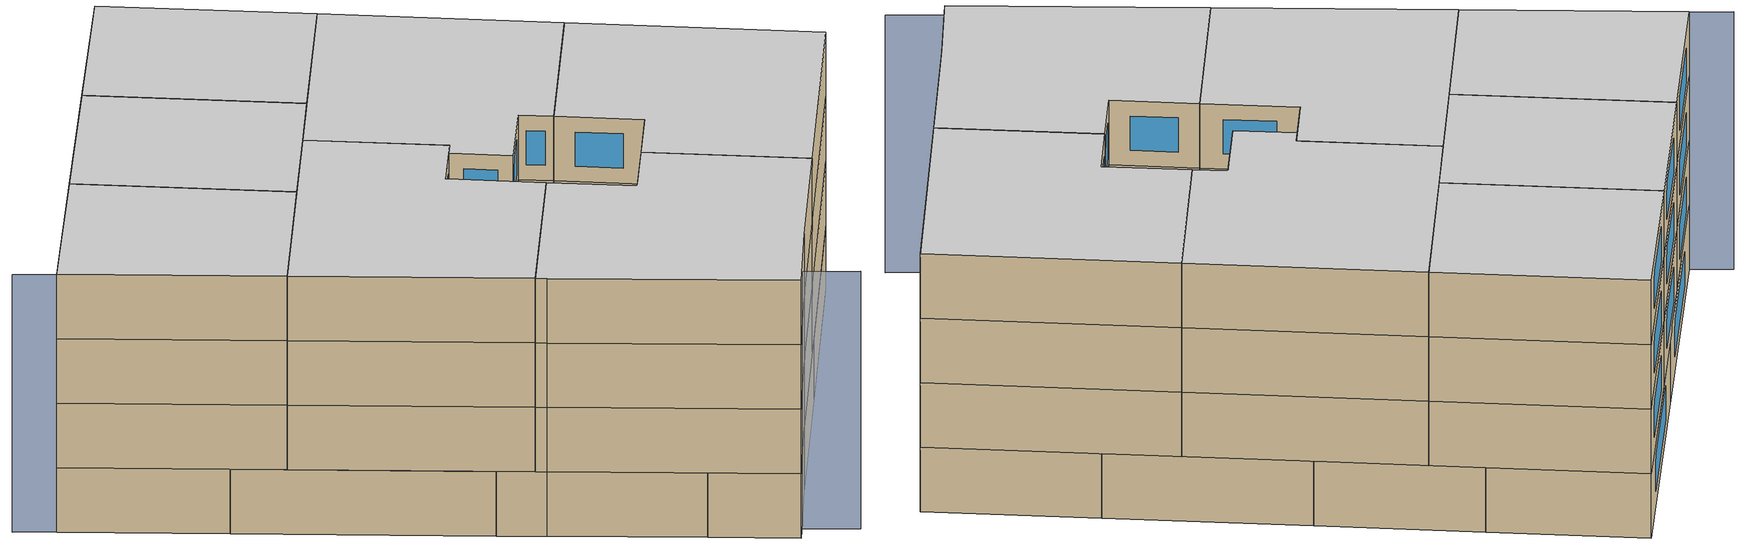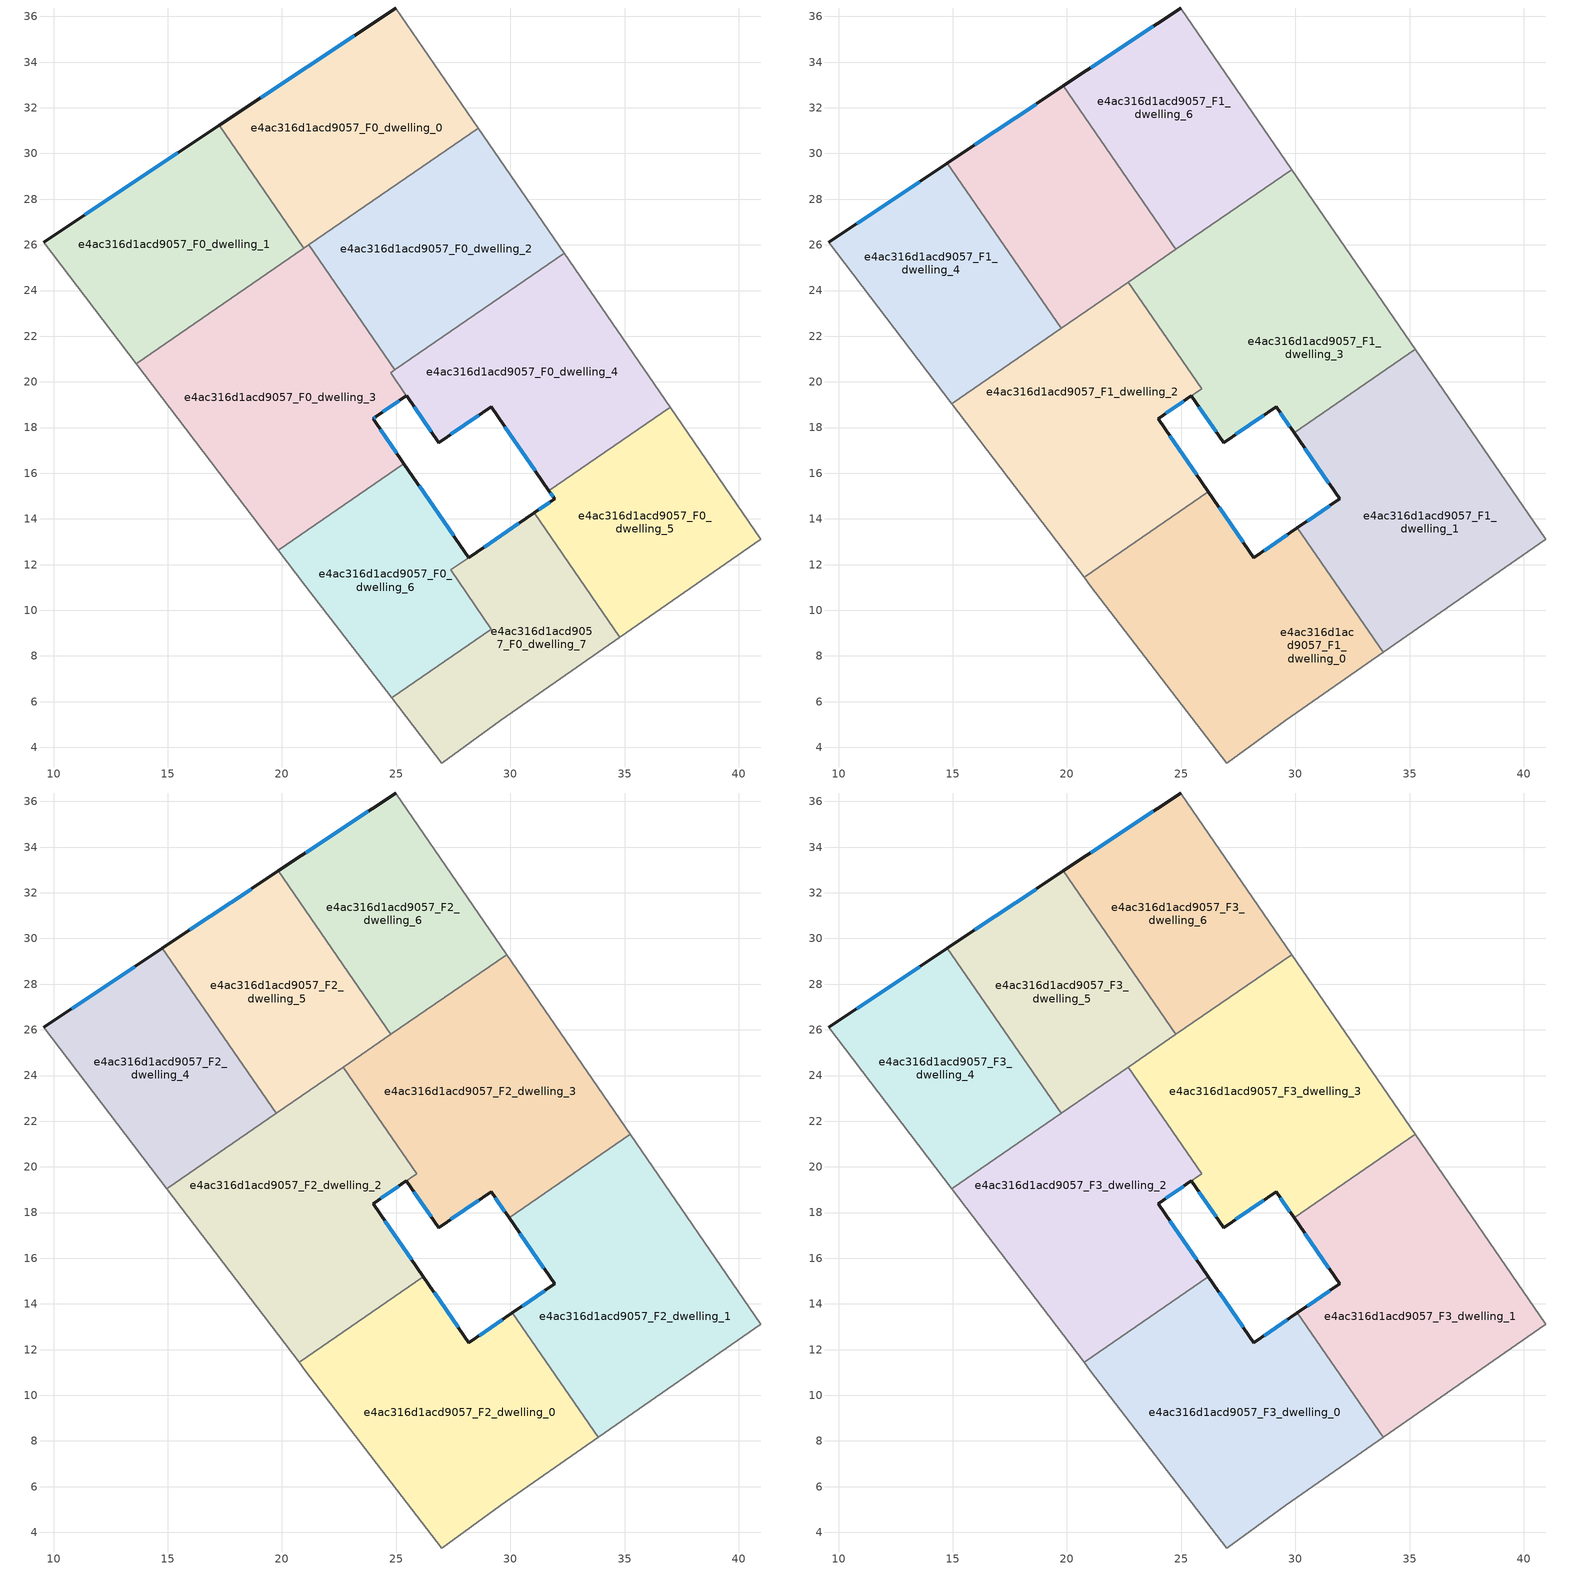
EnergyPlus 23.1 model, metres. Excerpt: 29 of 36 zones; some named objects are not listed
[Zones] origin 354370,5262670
e4ac316d1acd9057_F0_dwelling_0
 floor ground (EU_floor_Construction): 24.98,36.37 28.59,31.11 20.96,25.85 17.26,31.23 z0
 wall outside (EU_wall_Construction): 24.98,36.37 17.26,31.23 z0:3
 wall to e4ac316d1acd9057_F0_dwelling_1 (EU_wall_Construction): 17.26,31.23 20.96,25.85 z0:3
 wall adiabatic (EU_wall_Construction): 28.59,31.11 24.98,36.37 z0:3
 wall to e4ac316d1acd9057_F0_dwelling_2 (EU_wall_Construction): 21.17,26 28.59,31.11 z0:3
 wall to e4ac316d1acd9057_F0_dwelling_3 (EU_wall_Construction): 20.96,25.85 21.17,26 z0:3
 window (EU_Window_Construction): 23.16,35.16 19.07,32.44 z0.7:2.3
 ceiling adiabatic (EU_roof_Construction): 23.52,27.62 19.84,32.96 17.26,31.23 20.96,25.85 z3
e4ac316d1acd9057_F0_dwelling_1
 floor ground (EU_floor_Construction): 17.26,31.23 20.96,25.85 13.62,20.8 9.57,26.12 z0
 wall outside (EU_wall_Construction): 17.26,31.23 9.57,26.12 z0:3
 wall adiabatic (EU_wall_Construction): 9.57,26.12 13.62,20.8 z0:3
 wall to e4ac316d1acd9057_F0_dwelling_3 (EU_wall_Construction): 13.62,20.8 20.96,25.85 z0:3
 window (EU_Window_Construction): 15.45,30.03 11.37,27.32 z0.7:2.3
e4ac316d1acd9057_F0_dwelling_2
 floor ground (EU_floor_Construction): 28.59,31.11 32.36,25.63 24.94,20.53 21.17,26 z0
 wall to e4ac316d1acd9057_F0_dwelling_4 (EU_wall_Construction): 24.94,20.53 32.36,25.63 z0:3
 wall to e4ac316d1acd9057_F0_dwelling_3 (EU_wall_Construction): 21.17,26 24.94,20.53 z0:3
 wall adiabatic (EU_wall_Construction): 32.36,25.63 28.59,31.11 z0:3
e4ac316d1acd9057_F0_dwelling_3
 floor ground (EU_floor_Construction): 21.17,26 24.94,20.53 24.76,20.4 25.45,19.38 24.11,18.48 23.99,18.39 25.34,16.42 19.84,12.64 13.62,20.8 z0
 wall outside (EU_wall_Construction): 25.34,16.42 23.99,18.39 24.11,18.48 25.45,19.39 z0:3
 wall to e4ac316d1acd9057_F0_dwelling_6 (EU_wall_Construction): 19.84,12.64 25.34,16.42 z0:3
 wall adiabatic (EU_wall_Construction): 13.62,20.8 19.84,12.64 z0:3
 wall to e4ac316d1acd9057_F0_dwelling_4 (EU_wall_Construction): 25.45,19.39 24.76,20.4 24.94,20.53 z0:3
 window (EU_Window_Construction): 24.42,18.69 25.14,19.17 / 24.02,18.41 24.08,18.46 / 25.02,16.89 24.31,17.93 z0.7:2.3
 ceiling adiabatic (EU_roof_Construction): 22.42,24.19 21.17,26 18.5,24.16 19.74,22.35 z3
e4ac316d1acd9057_F0_dwelling_4
 floor ground (EU_floor_Construction): 32.36,25.63 37,18.89 31.69,15.24 29.16,18.91 26.86,17.34 25.45,19.39 24.76,20.4 24.94,20.53 z0
 wall outside (EU_wall_Construction): 26.86,17.34 29.16,18.91 31.69,15.24 z0:3; 25.45,19.39,3 25.46,19.39,0 26.86,17.34,0 26.86,17.34,3
 wall to e4ac316d1acd9057_F0_dwelling_5 (EU_wall_Construction): 31.69,15.24 37,18.89 z0:3
 wall adiabatic (EU_wall_Construction): 37,18.89 32.36,25.63 z0:3
 window (EU_Window_Construction): 29.76,18.05 31.1,16.1 / 27.4,17.71 28.62,18.54 z0.7:2.3; 25.78,18.91,2.3 25.79,18.91,0.7 26.53,17.82,0.7 26.53,17.82,2.3
e4ac316d1acd9057_F0_dwelling_5
 floor ground (EU_floor_Construction): 37,18.89 40.97,13.12 34.78,8.82 31.04,14.26 31.94,14.88 31.69,15.24 z0
 wall outside (EU_wall_Construction): 31.69,15.24 31.94,14.88 31.04,14.26 z0:3
 wall adiabatic (EU_wall_Construction): 34.78,8.82 40.97,13.12 37,18.89 z0:3
 wall to e4ac316d1acd9057_F0_dwelling_7 (EU_wall_Construction): 31.04,14.26 34.78,8.82 z0:3
 window (EU_Window_Construction): 31.73,14.73 31.25,14.41 / 31.75,15.15 31.88,14.96 z0.7:2.3
e4ac316d1acd9057_F0_dwelling_6
 floor ground (EU_floor_Construction): 25.34,16.42 28.18,12.3 27.4,11.77 29.17,9.18 24.8,6.17 21.02,11.08 19.84,12.64 z0
 wall outside (EU_wall_Construction): 28.18,12.3 25.34,16.42 z0:3
 wall adiabatic (EU_wall_Construction): 19.84,12.64 21.02,11.08 24.8,6.17 z0:3
 wall to e4ac316d1acd9057_F0_dwelling_7 (EU_wall_Construction): 24.8,6.17 29.17,9.18 27.4,11.77 28.18,12.3 z0:3
 window (EU_Window_Construction): 27.52,13.27 26.01,15.46 z0.7:2.3
e4ac316d1acd9057_F0_dwelling_7
 floor ground (EU_floor_Construction): 31.04,14.26 34.78,8.82 29.57,5.2 26.99,3.32 24.8,6.17 29.17,9.18 27.4,11.77 z0
 wall outside (EU_wall_Construction): 31.04,14.26 28.19,12.31 z0:3
 wall adiabatic (EU_wall_Construction): 24.8,6.17 26.99,3.32 29.57,5.2 34.78,8.82 z0:3
 window (EU_Window_Construction): 30.37,13.8 28.86,12.77 z0.7:2.3
e4ac316d1acd9057_F1_dwelling_0
 floor to e4ac316d1acd9057_F0_dwelling_7 (EU_floor_Construction): 30.09,13.61 33.84,8.16 29.57,5.2 26.99,3.32 24.8,6.17 29.17,9.18 27.4,11.77 z3
 floor to e4ac316d1acd9057_F0_dwelling_6 (EU_floor_Construction): 26.19,15.19 28.18,12.3 27.4,11.77 29.17,9.18 24.8,6.17 21.02,11.08 20.75,11.44 z3
 wall outside (EU_wall_Construction): 30.09,13.61 28.18,12.3 26.19,15.19 z3:6
 wall to e4ac316d1acd9057_F1_dwelling_1 (EU_wall_Construction): 33.84,8.16 30.09,13.61 z3:6
 wall adiabatic (EU_wall_Construction): 20.75,11.44 21.02,11.08 26.99,3.32 29.57,5.2 33.84,8.16 z3:6
 wall to e4ac316d1acd9057_F1_dwelling_2 (EU_wall_Construction): 26.19,15.19 20.75,11.44 z3:6
 window (EU_Window_Construction): 27.72,12.98 26.66,14.51 / 29.64,13.3 28.63,12.61 z3.7:5.3
e4ac316d1acd9057_F1_dwelling_1
 floor to e4ac316d1acd9057_F0_dwelling_5 (EU_floor_Construction): 37,18.89 40.97,13.12 34.78,8.82 31.04,14.26 31.94,14.88 31.69,15.24 z3
 floor to e4ac316d1acd9057_F0_dwelling_7 (EU_floor_Construction): 31.04,14.26 34.78,8.82 33.84,8.16 30.09,13.61 z3
 floor to e4ac316d1acd9057_F0_dwelling_4 (EU_floor_Construction): 35.26,21.42 37,18.89 31.69,15.24 29.95,17.77 z3
 wall outside (EU_wall_Construction): 29.95,17.77 31.94,14.88 30.09,13.61 z3:6
 wall adiabatic (EU_wall_Construction): 33.84,8.16 40.97,13.12 35.26,21.42 z3:6
 wall to e4ac316d1acd9057_F1_dwelling_3 (EU_wall_Construction): 35.26,21.42 29.95,17.77 z3:6
 window (EU_Window_Construction): 31.51,14.58 30.52,13.91 / 30.41,17.09 31.47,15.56 z3.7:5.3
e4ac316d1acd9057_F1_dwelling_2
 floor to e4ac316d1acd9057_F0_dwelling_3 (EU_floor_Construction): 22.42,24.19 24.94,20.53 24.76,20.4 25.45,19.39 24.82,18.96 24.11,18.48 23.99,18.39 25.34,16.42 19.84,12.64 14.95,19.05 z3
 floor to e4ac316d1acd9057_F0_dwelling_6 (EU_floor_Construction): 25.34,16.42 26.19,15.19 20.75,11.44 19.84,12.64 z3
 floor to e4ac316d1acd9057_F0_dwelling_2 (EU_floor_Construction): 22.69,24.37 25.21,20.71 24.94,20.53 22.42,24.19 z3
 floor to e4ac316d1acd9057_F0_dwelling_4 (EU_floor_Construction): 25.21,20.71 25.9,19.7 25.45,19.4 24.76,20.4 24.94,20.53 z3
 wall outside (EU_wall_Construction): 26.19,15.19 23.99,18.39 z3:6
 wall adiabatic (EU_wall_Construction): 14.95,19.05 20.75,11.44 z3:6
 wall to e4ac316d1acd9057_F1_dwelling_3 (EU_wall_Construction): 23.99,18.39 25.9,19.7 22.69,24.37 z3:6
 wall to e4ac316d1acd9057_F1_dwelling_4 (EU_wall_Construction): 19.74,22.35 14.95,19.05 z3:6
 wall to e4ac316d1acd9057_F1_dwelling_5 (EU_wall_Construction): 22.69,24.37 19.74,22.35 z3:6
 window (EU_Window_Construction): 25.68,15.94 24.51,17.64 z3.7:5.3
e4ac316d1acd9057_F1_dwelling_3
 floor to e4ac316d1acd9057_F0_dwelling_2 (EU_floor_Construction): 29.84,29.29 32.36,25.63 25.21,20.71 22.69,24.37 z3
 floor to e4ac316d1acd9057_F0_dwelling_4 (EU_floor_Construction): 32.36,25.63 35.26,21.42 29.95,17.77 29.16,18.91 26.86,17.34 25.45,19.4 25.9,19.7 25.21,20.71 z3
 wall outside (EU_wall_Construction): 23.99,18.39 25.45,19.39 26.86,17.34 29.16,18.91 29.95,17.77 z3:6; 23.98,18.39,6 23.98,18.39,3 23.99,18.39,6
 wall adiabatic (EU_wall_Construction): 35.26,21.42 29.84,29.29 z3:6
 wall to e4ac316d1acd9057_F1_dwelling_6 (EU_wall_Construction): 29.84,29.29 24.77,25.8 z3:6
 wall to e4ac316d1acd9057_F1_dwelling_5 (EU_wall_Construction): 24.77,25.8 22.69,24.37 z3:6
 window (EU_Window_Construction): 29.35,18.64 29.76,18.04 / 27.4,17.71 28.62,18.54 / 25.78,18.91 26.53,17.82 / 24.33,18.62 25.11,19.15 z3.7:5.3
e4ac316d1acd9057_F1_dwelling_4
 floor to e4ac316d1acd9057_F0_dwelling_1 (EU_floor_Construction): 14.77,29.58 18.5,24.16 13.62,20.8 9.57,26.12 z3
 floor to e4ac316d1acd9057_F0_dwelling_3 (EU_floor_Construction): 18.5,24.16 19.74,22.35 14.95,19.05 13.62,20.8 z3
 wall outside (EU_wall_Construction): 14.77,29.58 9.57,26.12 z3:6
 wall adiabatic (EU_wall_Construction): 9.57,26.12 14.95,19.05 z3:6
 wall to e4ac316d1acd9057_F1_dwelling_5 (EU_wall_Construction): 19.74,22.35 14.77,29.58 z3:6
 window (EU_Window_Construction): 13.55,28.77 10.79,26.93 z3.7:5.3
e4ac316d1acd9057_F1_dwelling_5
 floor to e4ac316d1acd9057_F0_dwelling_1 (EU_floor_Construction): 17.26,31.23 20.96,25.85 18.5,24.16 14.77,29.58 z3
 floor to e4ac316d1acd9057_F0_dwelling_2 (EU_floor_Construction): 23.52,27.62 24.77,25.8 22.42,24.19 21.17,26 z3
 floor adiabatic (EU_floor_Construction): 19.84,32.96 23.52,27.62 21.17,26 22.42,24.19 19.74,22.35 18.5,24.16 20.96,25.85 17.26,31.23 z3
 wall outside (EU_wall_Construction): 19.84,32.96 14.77,29.58 z3:6
 wall to e4ac316d1acd9057_F1_dwelling_6 (EU_wall_Construction): 24.77,25.8 19.84,32.96 z3:6
 window (EU_Window_Construction): 18.65,32.16 15.96,30.37 z3.7:5.3
e4ac316d1acd9057_F1_dwelling_6
 floor to e4ac316d1acd9057_F0_dwelling_0 (EU_floor_Construction): 24.98,36.37 28.59,31.11 23.52,27.62 19.84,32.96 z3
 floor to e4ac316d1acd9057_F0_dwelling_2 (EU_floor_Construction): 28.59,31.11 29.84,29.29 24.77,25.8 23.52,27.62 z3
 wall outside (EU_wall_Construction): 24.98,36.37 19.84,32.96 z3:6
 wall adiabatic (EU_wall_Construction): 29.84,29.29 24.98,36.37 z3:6
 window (EU_Window_Construction): 23.77,35.57 21.05,33.76 z3.7:5.3
e4ac316d1acd9057_F2_dwelling_0
 floor to e4ac316d1acd9057_F1_dwelling_0 (EU_floor_Construction): 30.09,13.61 33.84,8.16 29.57,5.2 26.99,3.32 21.02,11.08 20.75,11.44 26.19,15.19 28.18,12.3 z6
 wall outside (EU_wall_Construction): 30.09,13.61 28.18,12.3 26.19,15.19 z6:9
 wall to e4ac316d1acd9057_F2_dwelling_1 (EU_wall_Construction): 33.84,8.16 30.09,13.61 z6:9
 wall adiabatic (EU_wall_Construction): 20.75,11.44 21.02,11.08 26.99,3.32 29.57,5.2 33.84,8.16 z6:9
 wall to e4ac316d1acd9057_F2_dwelling_2 (EU_wall_Construction): 26.19,15.19 20.75,11.44 z6:9
 window (EU_Window_Construction): 27.72,12.98 26.66,14.51 / 29.64,13.3 28.63,12.61 z6.7:8.3
e4ac316d1acd9057_F2_dwelling_1
 floor to e4ac316d1acd9057_F1_dwelling_1 (EU_floor_Construction): 35.26,21.42 40.97,13.12 33.84,8.16 30.09,13.61 31.94,14.88 29.95,17.77 z6
 wall outside (EU_wall_Construction): 29.95,17.77 31.94,14.88 30.09,13.61 z6:9
 wall adiabatic (EU_wall_Construction): 33.84,8.16 40.97,13.12 35.26,21.42 z6:9
 wall to e4ac316d1acd9057_F2_dwelling_3 (EU_wall_Construction): 35.26,21.42 29.95,17.77 z6:9
 window (EU_Window_Construction): 31.51,14.58 30.52,13.91 / 30.41,17.09 31.47,15.56 z6.7:8.3
e4ac316d1acd9057_F2_dwelling_2
 floor to e4ac316d1acd9057_F1_dwelling_2 (EU_floor_Construction): 22.69,24.37 25.9,19.7 23.99,18.39 26.19,15.19 20.75,11.44 14.95,19.05 z6
 wall outside (EU_wall_Construction): 26.19,15.19 23.99,18.39 z6:9
 wall adiabatic (EU_wall_Construction): 14.95,19.05 20.75,11.44 z6:9
 wall to e4ac316d1acd9057_F2_dwelling_3 (EU_wall_Construction): 23.99,18.39 25.9,19.7 22.69,24.37 z6:9
 wall to e4ac316d1acd9057_F2_dwelling_4 (EU_wall_Construction): 19.74,22.35 14.95,19.05 z6:9
 wall to e4ac316d1acd9057_F2_dwelling_5 (EU_wall_Construction): 22.69,24.37 19.74,22.35 z6:9
 window (EU_Window_Construction): 25.68,15.94 24.51,17.64 z6.7:8.3
e4ac316d1acd9057_F2_dwelling_3
 floor to e4ac316d1acd9057_F1_dwelling_3 (EU_floor_Construction): 29.84,29.29 35.26,21.42 29.95,17.77 29.16,18.91 26.86,17.34 25.45,19.39 23.99,18.39 23.98,18.39 25.9,19.7 22.69,24.37 z6
 wall outside (EU_wall_Construction): 23.99,18.39 25.45,19.39 26.86,17.34 29.16,18.91 29.95,17.77 z6:9; 23.98,18.39,9 23.98,18.39,6 23.99,18.39,9
 wall adiabatic (EU_wall_Construction): 35.26,21.42 29.84,29.29 z6:9
 wall to e4ac316d1acd9057_F2_dwelling_6 (EU_wall_Construction): 29.84,29.29 24.77,25.8 z6:9
 wall to e4ac316d1acd9057_F2_dwelling_5 (EU_wall_Construction): 24.77,25.8 22.69,24.37 z6:9
 window (EU_Window_Construction): 29.35,18.64 29.76,18.04 / 27.4,17.71 28.62,18.54 / 25.78,18.91 26.53,17.82 / 24.33,18.62 25.11,19.15 z6.7:8.3
e4ac316d1acd9057_F2_dwelling_4
 floor to e4ac316d1acd9057_F1_dwelling_4 (EU_floor_Construction): 14.77,29.58 19.74,22.35 14.95,19.05 9.57,26.12 z6
 wall outside (EU_wall_Construction): 14.77,29.58 9.57,26.12 z6:9
 wall adiabatic (EU_wall_Construction): 9.57,26.12 14.95,19.05 z6:9
 wall to e4ac316d1acd9057_F2_dwelling_5 (EU_wall_Construction): 19.74,22.35 14.77,29.58 z6:9
 window (EU_Window_Construction): 13.55,28.77 10.79,26.93 z6.7:8.3
e4ac316d1acd9057_F2_dwelling_5
 floor to e4ac316d1acd9057_F1_dwelling_5 (EU_floor_Construction): 19.84,32.96 24.77,25.8 19.74,22.35 14.77,29.58 z6
 wall outside (EU_wall_Construction): 19.84,32.96 14.77,29.58 z6:9
 wall to e4ac316d1acd9057_F2_dwelling_6 (EU_wall_Construction): 24.77,25.8 19.84,32.96 z6:9
 window (EU_Window_Construction): 18.65,32.16 15.96,30.37 z6.7:8.3
e4ac316d1acd9057_F2_dwelling_6
 floor to e4ac316d1acd9057_F1_dwelling_6 (EU_floor_Construction): 24.98,36.37 29.84,29.29 24.77,25.8 19.84,32.96 z6
 wall outside (EU_wall_Construction): 24.98,36.37 19.84,32.96 z6:9
 wall adiabatic (EU_wall_Construction): 29.84,29.29 24.98,36.37 z6:9
 window (EU_Window_Construction): 23.77,35.57 21.05,33.76 z6.7:8.3
e4ac316d1acd9057_F3_dwelling_0
 floor to e4ac316d1acd9057_F2_dwelling_0 (EU_floor_Construction): 30.09,13.61 33.84,8.16 29.57,5.2 26.99,3.32 21.02,11.08 20.75,11.44 26.19,15.19 28.18,12.3 z9
 wall outside (EU_wall_Construction): 30.09,13.61 28.18,12.3 26.19,15.19 z9:12
 wall to e4ac316d1acd9057_F3_dwelling_1 (EU_wall_Construction): 33.84,8.16 30.09,13.61 z9:12
 wall adiabatic (EU_wall_Construction): 20.75,11.44 21.02,11.08 26.99,3.32 29.57,5.2 33.84,8.16 z9:12
 wall to e4ac316d1acd9057_F3_dwelling_2 (EU_wall_Construction): 26.19,15.19 20.75,11.44 z9:12
 window (EU_Window_Construction): 27.72,12.98 26.66,14.51 / 29.64,13.3 28.63,12.61 z9.7:11.3
 ceiling to e4ac316d1acd9057_F4_dwelling_0 (EU_floor_Construction): 29.57,5.2 33.84,8.16 30.09,13.61 28.18,12.3 26.19,15.19 20.75,11.44 21.02,11.08 26.99,3.32 z12
e4ac316d1acd9057_F3_dwelling_1
 floor to e4ac316d1acd9057_F2_dwelling_1 (EU_floor_Construction): 35.26,21.42 40.97,13.12 33.84,8.16 30.09,13.61 31.94,14.88 29.95,17.77 z9
 wall outside (EU_wall_Construction): 29.95,17.77 31.94,14.88 30.09,13.61 z9:12
 wall adiabatic (EU_wall_Construction): 33.84,8.16 40.97,13.12 35.26,21.42 z9:12
 wall to e4ac316d1acd9057_F3_dwelling_3 (EU_wall_Construction): 35.26,21.42 29.95,17.77 z9:12
 window (EU_Window_Construction): 31.51,14.58 30.52,13.91 / 30.41,17.09 31.47,15.56 z9.7:11.3
 ceiling to e4ac316d1acd9057_F4_dwelling_1 (EU_floor_Construction): 40.97,13.12 35.26,21.42 29.95,17.77 31.94,14.88 30.09,13.61 33.84,8.16 z12
e4ac316d1acd9057_F3_dwelling_2
 floor to e4ac316d1acd9057_F2_dwelling_2 (EU_floor_Construction): 22.69,24.37 25.9,19.7 23.99,18.39 26.19,15.19 20.75,11.44 14.95,19.05 z9
 wall outside (EU_wall_Construction): 26.19,15.19 23.99,18.39 z9:12
 wall adiabatic (EU_wall_Construction): 14.95,19.05 20.75,11.44 z9:12
 wall to e4ac316d1acd9057_F3_dwelling_3 (EU_wall_Construction): 23.99,18.39 25.9,19.7 22.69,24.37 z9:12
 wall to e4ac316d1acd9057_F3_dwelling_4 (EU_wall_Construction): 19.74,22.35 14.95,19.05 z9:12
 wall to e4ac316d1acd9057_F3_dwelling_5 (EU_wall_Construction): 22.69,24.37 19.74,22.35 z9:12
 window (EU_Window_Construction): 25.68,15.94 24.51,17.64 z9.7:11.3
 ceiling to e4ac316d1acd9057_F4_dwelling_2 (EU_floor_Construction): 26.19,15.19 23.99,18.39 25.9,19.7 22.69,24.37 14.95,19.05 20.75,11.44 z12
e4ac316d1acd9057_F3_dwelling_3
 floor to e4ac316d1acd9057_F2_dwelling_3 (EU_floor_Construction): 29.84,29.29 35.26,21.42 29.95,17.77 29.16,18.91 26.86,17.34 25.45,19.39 23.99,18.39 23.98,18.39 25.9,19.7 22.69,24.37 z9
 wall outside (EU_wall_Construction): 23.99,18.39 25.45,19.39 26.86,17.34 29.16,18.91 29.95,17.77 z9:12; 23.98,18.39,12 23.98,18.39,9 23.99,18.39,12
 wall adiabatic (EU_wall_Construction): 35.26,21.42 29.84,29.29 z9:12
 wall to e4ac316d1acd9057_F3_dwelling_6 (EU_wall_Construction): 29.84,29.29 24.77,25.8 z9:12
 wall to e4ac316d1acd9057_F3_dwelling_5 (EU_wall_Construction): 24.77,25.8 22.69,24.37 z9:12
 window (EU_Window_Construction): 29.35,18.64 29.76,18.04 / 27.4,17.71 28.62,18.54 / 25.78,18.91 26.53,17.82 / 24.33,18.62 25.11,19.15 z9.7:11.3
 ceiling to e4ac316d1acd9057_F4_dwelling_3 (EU_floor_Construction): 35.26,21.42 29.84,29.29 22.69,24.37 25.9,19.7 23.98,18.39 23.99,18.39 25.45,19.39 26.86,17.34 29.16,18.91 29.95,17.77 z12
e4ac316d1acd9057_F3_dwelling_4
 floor to e4ac316d1acd9057_F2_dwelling_4 (EU_floor_Construction): 14.77,29.58 19.74,22.35 14.95,19.05 9.57,26.12 z9
 wall outside (EU_wall_Construction): 14.77,29.58 9.57,26.12 z9:12
 wall adiabatic (EU_wall_Construction): 9.57,26.12 14.95,19.05 z9:12
 wall to e4ac316d1acd9057_F3_dwelling_5 (EU_wall_Construction): 19.74,22.35 14.77,29.58 z9:12
 window (EU_Window_Construction): 13.55,28.77 10.79,26.93 z9.7:11.3
 ceiling to e4ac316d1acd9057_F4_dwelling_4 (EU_floor_Construction): 19.74,22.35 14.77,29.58 9.57,26.12 14.95,19.05 z12
e4ac316d1acd9057_F3_dwelling_5
 floor to e4ac316d1acd9057_F2_dwelling_5 (EU_floor_Construction): 19.84,32.96 24.77,25.8 19.74,22.35 14.77,29.58 z9
 wall outside (EU_wall_Construction): 19.84,32.96 14.77,29.58 z9:12
 wall to e4ac316d1acd9057_F3_dwelling_6 (EU_wall_Construction): 24.77,25.8 19.84,32.96 z9:12
 window (EU_Window_Construction): 18.65,32.16 15.96,30.37 z9.7:11.3
 ceiling to e4ac316d1acd9057_F4_dwelling_5 (EU_floor_Construction): 24.77,25.8 19.84,32.96 14.77,29.58 19.74,22.35 z12
e4ac316d1acd9057_F3_dwelling_6
 floor to e4ac316d1acd9057_F2_dwelling_6 (EU_floor_Construction): 24.98,36.37 29.84,29.29 24.77,25.8 19.84,32.96 z9
 wall outside (EU_wall_Construction): 24.98,36.37 19.84,32.96 z9:12
 wall adiabatic (EU_wall_Construction): 29.84,29.29 24.98,36.37 z9:12
 window (EU_Window_Construction): 23.77,35.57 21.05,33.76 z9.7:11.3
 ceiling to e4ac316d1acd9057_F4_dwelling_6 (EU_floor_Construction): 29.84,29.29 24.98,36.37 19.84,32.96 24.77,25.8 z12
shading: 8.5,27.46 28.9,1.9 z0:12
[Building]
EU S2 Campaign: North Axis=0; Terrain=City; Solar Distribution=FullExterior
[Site:Location]
Budapest.Ferenc.Liszt.Intl.AP: Latitude=47.437; Longitude=19.256; Time Zone=1; Elevation=185
[SizingPeriod:WeatherFileDays]
AnnualSizingPeriod: Begin Month=1; Begin Day of Month=1; End Month=12; End Day of Month=31; Day of Week for Start Day=Monday; Use Weather File Daylight Saving Period=No; Use Weather File Rain and Snow Indicators=No
[MATERIAL]
EU_InternalMass_Material: Roughness=MediumRough; Thickness=0.1; Conductivity=1; Density=1800; Specific Heat=900; Thermal Absorptance=0.9; Solar Absorptance=0.7; Visible Absorptance=0.7
[MATERIAL:NOMASS] Roughness=MediumRough; Thermal Absorptance=0.9; Solar Absorptance=0.7; Visible Absorptance=0.7
Name | Thermal Resistance
EU_wall_NoMass | 0.832559
EU_roof_NoMass | 1.39638
EU_floor_NoMass | 0.872794
[WINDOWMATERIAL:SIMPLEGLAZINGSYSTEM]
EU_Window_SimpleGlazing: UFactor=2.79869; Solar Heat Gain Coefficient=0.75; Visible Transmittance=0.75
[CONSTRUCTION]
EU_wall_Construction: EU_wall_NoMass
EU_roof_Construction: EU_roof_NoMass
EU_floor_Construction: EU_floor_NoMass
EU_Window_Construction: EU_Window_SimpleGlazing
EU_InternalMass_Construction: EU_InternalMass_Material
[ZONE] Type=1; Multiplier=1; Ceiling Height=autocalculate; Floor Area=autocalculate; Part of Total Floor Area=Yes
Name | Volume
e4ac316d1acd9057_F0_dwelling_0 | 179.62
e4ac316d1acd9057_F1_dwelling_0; e4ac316d1acd9057_F2_dwelling_0; e4ac316d1acd9057_F3_dwelling_0 | 239.521
e4ac316d1acd9057_F0_dwelling_1 | 179.626
e4ac316d1acd9057_F1_dwelling_1; e4ac316d1acd9057_F2_dwelling_1; e4ac316d1acd9057_F3_dwelling_1 | 239.51
e4ac316d1acd9057_F0_dwelling_2 | 179.654
e4ac316d1acd9057_F1_dwelling_2; e4ac316d1acd9057_F2_dwelling_2; e4ac316d1acd9057_F3_dwelling_2 | 235.386
e4ac316d1acd9057_F0_dwelling_3 | 259.365
e4ac316d1acd9057_F1_dwelling_3; e4ac316d1acd9057_F2_dwelling_3; e4ac316d1acd9057_F3_dwelling_3 | 243.632
e4ac316d1acd9057_F0_dwelling_4 | 189.308
e4ac316d1acd9057_F1_dwelling_4; e4ac316d1acd9057_F2_dwelling_4; e4ac316d1acd9057_F3_dwelling_4 | 159.683
e4ac316d1acd9057_F0_dwelling_5 | 157.276
e4ac316d1acd9057_F1_dwelling_5; e4ac316d1acd9057_F2_dwelling_5; e4ac316d1acd9057_F3_dwelling_5 | 159.685
e4ac316d1acd9057_F0_dwelling_6 | 149.206
e4ac316d1acd9057_F1_dwelling_6; e4ac316d1acd9057_F2_dwelling_6; e4ac316d1acd9057_F3_dwelling_6 | 159.673
e4ac316d1acd9057_F0_dwelling_7 | 142.982
[INTERNALMASS] Construction=EU_InternalMass_Construction
Name | Zone or ZoneList | Surface Area
e4ac316d1acd9057_F0_dwelling_0_EU_InternalMass | e4ac316d1acd9057_F0_dwelling_0 | 59.8751
e4ac316d1acd9057_F0_dwelling_1_EU_InternalMass | e4ac316d1acd9057_F0_dwelling_1 | 59.8739
e4ac316d1acd9057_F0_dwelling_2_EU_InternalMass | e4ac316d1acd9057_F0_dwelling_2 | 59.8847
e4ac316d1acd9057_F0_dwelling_3_EU_InternalMass | e4ac316d1acd9057_F0_dwelling_3 | 86.4586
e4ac316d1acd9057_F0_dwelling_4_EU_InternalMass | e4ac316d1acd9057_F0_dwelling_4 | 63.1104
e4ac316d1acd9057_F0_dwelling_5_EU_InternalMass | e4ac316d1acd9057_F0_dwelling_5 | 52.428
e4ac316d1acd9057_F0_dwelling_6_EU_InternalMass | e4ac316d1acd9057_F0_dwelling_6 | 49.7343
e4ac316d1acd9057_F0_dwelling_7_EU_InternalMass | e4ac316d1acd9057_F0_dwelling_7 | 47.6581
e4ac316d1acd9057_F1_dwelling_0_EU_InternalMass | e4ac316d1acd9057_F1_dwelling_0 | 79.8405
e4ac316d1acd9057_F1_dwelling_1_EU_InternalMass | e4ac316d1acd9057_F1_dwelling_1 | 79.8368
e4ac316d1acd9057_F1_dwelling_2_EU_InternalMass | e4ac316d1acd9057_F1_dwelling_2 | 78.4524
e4ac316d1acd9057_F1_dwelling_3_EU_InternalMass | e4ac316d1acd9057_F1_dwelling_3 | 81.2053
e4ac316d1acd9057_F1_dwelling_4_EU_InternalMass | e4ac316d1acd9057_F1_dwelling_4 | 53.2275
e4ac316d1acd9057_F1_dwelling_5_EU_InternalMass | e4ac316d1acd9057_F1_dwelling_5 | 53.2284
e4ac316d1acd9057_F1_dwelling_6_EU_InternalMass | e4ac316d1acd9057_F1_dwelling_6 | 53.2243
e4ac316d1acd9057_F2_dwelling_0_EU_InternalMass | e4ac316d1acd9057_F2_dwelling_0 | 79.8405
e4ac316d1acd9057_F2_dwelling_1_EU_InternalMass | e4ac316d1acd9057_F2_dwelling_1 | 79.8368
e4ac316d1acd9057_F2_dwelling_2_EU_InternalMass | e4ac316d1acd9057_F2_dwelling_2 | 78.4524
e4ac316d1acd9057_F2_dwelling_3_EU_InternalMass | e4ac316d1acd9057_F2_dwelling_3 | 81.2053
e4ac316d1acd9057_F2_dwelling_4_EU_InternalMass | e4ac316d1acd9057_F2_dwelling_4 | 53.2275
e4ac316d1acd9057_F2_dwelling_5_EU_InternalMass | e4ac316d1acd9057_F2_dwelling_5 | 53.2284
e4ac316d1acd9057_F2_dwelling_6_EU_InternalMass | e4ac316d1acd9057_F2_dwelling_6 | 53.2243
e4ac316d1acd9057_F3_dwelling_0_EU_InternalMass | e4ac316d1acd9057_F3_dwelling_0 | 79.8405
e4ac316d1acd9057_F3_dwelling_1_EU_InternalMass | e4ac316d1acd9057_F3_dwelling_1 | 79.8368
e4ac316d1acd9057_F3_dwelling_2_EU_InternalMass | e4ac316d1acd9057_F3_dwelling_2 | 78.4524
e4ac316d1acd9057_F3_dwelling_3_EU_InternalMass | e4ac316d1acd9057_F3_dwelling_3 | 81.2053
e4ac316d1acd9057_F3_dwelling_4_EU_InternalMass | e4ac316d1acd9057_F3_dwelling_4 | 53.2275
e4ac316d1acd9057_F3_dwelling_5_EU_InternalMass | e4ac316d1acd9057_F3_dwelling_5 | 53.2284
e4ac316d1acd9057_F3_dwelling_6_EU_InternalMass | e4ac316d1acd9057_F3_dwelling_6 | 53.2243
[OTHEREQUIPMENT] Fuel Type=Electricity; Design Level Calculation Method=Watts/Area; Power per Zone Floor Area=1; Fraction Latent=0; Fraction Radiant=0; Fraction Lost=0; Carbon Dioxide Generation Rate=0; EndUse Subcategory=EU_Step8_InternalGains
Name | Zone or ZoneList or Space or SpaceList | Schedule
EU_Step8_InternalGain_e4ac316d1acd9057_F0_dwelling_0_f000 | e4ac316d1acd9057_F0_dwelling_0 | EU_Step8_GainSchedule_e4ac316d1acd9057_F0_dwelling_0_f000
EU_Step8_InternalGain_e4ac316d1acd9057_F0_dwelling_1_f000 | e4ac316d1acd9057_F0_dwelling_1 | EU_Step8_GainSchedule_e4ac316d1acd9057_F0_dwelling_1_f000
EU_Step8_InternalGain_e4ac316d1acd9057_F0_dwelling_2_f000 | e4ac316d1acd9057_F0_dwelling_2 | EU_Step8_GainSchedule_e4ac316d1acd9057_F0_dwelling_2_f000
EU_Step8_InternalGain_e4ac316d1acd9057_F0_dwelling_3_f000 | e4ac316d1acd9057_F0_dwelling_3 | EU_Step8_GainSchedule_e4ac316d1acd9057_F0_dwelling_3_f000
EU_Step8_InternalGain_e4ac316d1acd9057_F0_dwelling_4_f000 | e4ac316d1acd9057_F0_dwelling_4 | EU_Step8_GainSchedule_e4ac316d1acd9057_F0_dwelling_4_f000
EU_Step8_InternalGain_e4ac316d1acd9057_F0_dwelling_5_f000 | e4ac316d1acd9057_F0_dwelling_5 | EU_Step8_GainSchedule_e4ac316d1acd9057_F0_dwelling_5_f000
EU_Step8_InternalGain_e4ac316d1acd9057_F0_dwelling_6_f000 | e4ac316d1acd9057_F0_dwelling_6 | EU_Step8_GainSchedule_e4ac316d1acd9057_F0_dwelling_6_f000
EU_Step8_InternalGain_e4ac316d1acd9057_F0_dwelling_7_f000 | e4ac316d1acd9057_F0_dwelling_7 | EU_Step8_GainSchedule_e4ac316d1acd9057_F0_dwelling_7_f000
EU_Step8_InternalGain_e4ac316d1acd9057_F1_dwelling_0_f000 | e4ac316d1acd9057_F1_dwelling_0 | EU_Step8_GainSchedule_e4ac316d1acd9057_F1_dwelling_0_f000
EU_Step8_InternalGain_e4ac316d1acd9057_F1_dwelling_1_f000 | e4ac316d1acd9057_F1_dwelling_1 | EU_Step8_GainSchedule_e4ac316d1acd9057_F1_dwelling_1_f000
EU_Step8_InternalGain_e4ac316d1acd9057_F1_dwelling_2_f000 | e4ac316d1acd9057_F1_dwelling_2 | EU_Step8_GainSchedule_e4ac316d1acd9057_F1_dwelling_2_f000
EU_Step8_InternalGain_e4ac316d1acd9057_F1_dwelling_3_f000 | e4ac316d1acd9057_F1_dwelling_3 | EU_Step8_GainSchedule_e4ac316d1acd9057_F1_dwelling_3_f000
EU_Step8_InternalGain_e4ac316d1acd9057_F1_dwelling_4_f000 | e4ac316d1acd9057_F1_dwelling_4 | EU_Step8_GainSchedule_e4ac316d1acd9057_F1_dwelling_4_f000
EU_Step8_InternalGain_e4ac316d1acd9057_F1_dwelling_5_f000 | e4ac316d1acd9057_F1_dwelling_5 | EU_Step8_GainSchedule_e4ac316d1acd9057_F1_dwelling_5_f000
EU_Step8_InternalGain_e4ac316d1acd9057_F1_dwelling_6_f000 | e4ac316d1acd9057_F1_dwelling_6 | EU_Step8_GainSchedule_e4ac316d1acd9057_F1_dwelling_6_f000
EU_Step8_InternalGain_e4ac316d1acd9057_F2_dwelling_0_f000 | e4ac316d1acd9057_F2_dwelling_0 | EU_Step8_GainSchedule_e4ac316d1acd9057_F2_dwelling_0_f000
EU_Step8_InternalGain_e4ac316d1acd9057_F2_dwelling_1_f000 | e4ac316d1acd9057_F2_dwelling_1 | EU_Step8_GainSchedule_e4ac316d1acd9057_F2_dwelling_1_f000
EU_Step8_InternalGain_e4ac316d1acd9057_F2_dwelling_2_f000 | e4ac316d1acd9057_F2_dwelling_2 | EU_Step8_GainSchedule_e4ac316d1acd9057_F2_dwelling_2_f000
EU_Step8_InternalGain_e4ac316d1acd9057_F2_dwelling_3_f000 | e4ac316d1acd9057_F2_dwelling_3 | EU_Step8_GainSchedule_e4ac316d1acd9057_F2_dwelling_3_f000
EU_Step8_InternalGain_e4ac316d1acd9057_F2_dwelling_4_f000 | e4ac316d1acd9057_F2_dwelling_4 | EU_Step8_GainSchedule_e4ac316d1acd9057_F2_dwelling_4_f000
EU_Step8_InternalGain_e4ac316d1acd9057_F2_dwelling_5_f000 | e4ac316d1acd9057_F2_dwelling_5 | EU_Step8_GainSchedule_e4ac316d1acd9057_F2_dwelling_5_f000
EU_Step8_InternalGain_e4ac316d1acd9057_F2_dwelling_6_f000 | e4ac316d1acd9057_F2_dwelling_6 | EU_Step8_GainSchedule_e4ac316d1acd9057_F2_dwelling_6_f000
EU_Step8_InternalGain_e4ac316d1acd9057_F3_dwelling_0_f000 | e4ac316d1acd9057_F3_dwelling_0 | EU_Step8_GainSchedule_e4ac316d1acd9057_F3_dwelling_0_f000
EU_Step8_InternalGain_e4ac316d1acd9057_F3_dwelling_1_f000 | e4ac316d1acd9057_F3_dwelling_1 | EU_Step8_GainSchedule_e4ac316d1acd9057_F3_dwelling_1_f000
EU_Step8_InternalGain_e4ac316d1acd9057_F3_dwelling_2_f000 | e4ac316d1acd9057_F3_dwelling_2 | EU_Step8_GainSchedule_e4ac316d1acd9057_F3_dwelling_2_f000
EU_Step8_InternalGain_e4ac316d1acd9057_F3_dwelling_3_f000 | e4ac316d1acd9057_F3_dwelling_3 | EU_Step8_GainSchedule_e4ac316d1acd9057_F3_dwelling_3_f000
EU_Step8_InternalGain_e4ac316d1acd9057_F3_dwelling_4_f000 | e4ac316d1acd9057_F3_dwelling_4 | EU_Step8_GainSchedule_e4ac316d1acd9057_F3_dwelling_4_f000
EU_Step8_InternalGain_e4ac316d1acd9057_F3_dwelling_5_f000 | e4ac316d1acd9057_F3_dwelling_5 | EU_Step8_GainSchedule_e4ac316d1acd9057_F3_dwelling_5_f000
EU_Step8_InternalGain_e4ac316d1acd9057_F3_dwelling_6_f000 | e4ac316d1acd9057_F3_dwelling_6 | EU_Step8_GainSchedule_e4ac316d1acd9057_F3_dwelling_6_f000
[ZONEVENTILATION:DESIGNFLOWRATE] Schedule=EU_AlwaysOn; Design Flow Rate Calculation Method=AirChanges/Hour; Air Changes per Hour=0.475469; Ventilation Type=Natural; Fan Pressure Rise=0; Fan Total Efficiency=1; Constant Term Coefficient=1; Temperature Term Coefficient=0; Velocity Term Coefficient=0; Velocity Squared Term Coefficient=0; Minimum Indoor Temperature=-100; Maximum Indoor Temperature=100; Delta Temperature=-100; Minimum Outdoor Temperature=-100; Maximum Outdoor Temperature=100; Maximum Wind Speed=40
Name | Zone or ZoneList or Space or SpaceList
EU_ConstantAir_e4ac316d1acd9057_F0_dwelling_0 | e4ac316d1acd9057_F0_dwelling_0
EU_ConstantAir_e4ac316d1acd9057_F0_dwelling_1 | e4ac316d1acd9057_F0_dwelling_1
EU_ConstantAir_e4ac316d1acd9057_F0_dwelling_2 | e4ac316d1acd9057_F0_dwelling_2
EU_ConstantAir_e4ac316d1acd9057_F0_dwelling_3 | e4ac316d1acd9057_F0_dwelling_3
EU_ConstantAir_e4ac316d1acd9057_F0_dwelling_4 | e4ac316d1acd9057_F0_dwelling_4
EU_ConstantAir_e4ac316d1acd9057_F0_dwelling_5 | e4ac316d1acd9057_F0_dwelling_5
EU_ConstantAir_e4ac316d1acd9057_F0_dwelling_6 | e4ac316d1acd9057_F0_dwelling_6
EU_ConstantAir_e4ac316d1acd9057_F0_dwelling_7 | e4ac316d1acd9057_F0_dwelling_7
EU_ConstantAir_e4ac316d1acd9057_F1_dwelling_0 | e4ac316d1acd9057_F1_dwelling_0
EU_ConstantAir_e4ac316d1acd9057_F1_dwelling_1 | e4ac316d1acd9057_F1_dwelling_1
EU_ConstantAir_e4ac316d1acd9057_F1_dwelling_2 | e4ac316d1acd9057_F1_dwelling_2
EU_ConstantAir_e4ac316d1acd9057_F1_dwelling_3 | e4ac316d1acd9057_F1_dwelling_3
EU_ConstantAir_e4ac316d1acd9057_F1_dwelling_4 | e4ac316d1acd9057_F1_dwelling_4
EU_ConstantAir_e4ac316d1acd9057_F1_dwelling_5 | e4ac316d1acd9057_F1_dwelling_5
EU_ConstantAir_e4ac316d1acd9057_F1_dwelling_6 | e4ac316d1acd9057_F1_dwelling_6
EU_ConstantAir_e4ac316d1acd9057_F2_dwelling_0 | e4ac316d1acd9057_F2_dwelling_0
EU_ConstantAir_e4ac316d1acd9057_F2_dwelling_1 | e4ac316d1acd9057_F2_dwelling_1
EU_ConstantAir_e4ac316d1acd9057_F2_dwelling_2 | e4ac316d1acd9057_F2_dwelling_2
EU_ConstantAir_e4ac316d1acd9057_F2_dwelling_3 | e4ac316d1acd9057_F2_dwelling_3
EU_ConstantAir_e4ac316d1acd9057_F2_dwelling_4 | e4ac316d1acd9057_F2_dwelling_4
EU_ConstantAir_e4ac316d1acd9057_F2_dwelling_5 | e4ac316d1acd9057_F2_dwelling_5
EU_ConstantAir_e4ac316d1acd9057_F2_dwelling_6 | e4ac316d1acd9057_F2_dwelling_6
EU_ConstantAir_e4ac316d1acd9057_F3_dwelling_0 | e4ac316d1acd9057_F3_dwelling_0
EU_ConstantAir_e4ac316d1acd9057_F3_dwelling_1 | e4ac316d1acd9057_F3_dwelling_1
EU_ConstantAir_e4ac316d1acd9057_F3_dwelling_2 | e4ac316d1acd9057_F3_dwelling_2
EU_ConstantAir_e4ac316d1acd9057_F3_dwelling_3 | e4ac316d1acd9057_F3_dwelling_3
EU_ConstantAir_e4ac316d1acd9057_F3_dwelling_4 | e4ac316d1acd9057_F3_dwelling_4
EU_ConstantAir_e4ac316d1acd9057_F3_dwelling_5 | e4ac316d1acd9057_F3_dwelling_5
EU_ConstantAir_e4ac316d1acd9057_F3_dwelling_6 | e4ac316d1acd9057_F3_dwelling_6
[HVACTEMPLATE:THERMOSTAT] Constant Heating Setpoint=20; Constant Cooling Setpoint=50
EU_HeatOnly_e4ac316d1acd9057_F0_dwelling_0; EU_HeatOnly_e4ac316d1acd9057_F0_dwelling_1; EU_HeatOnly_e4ac316d1acd9057_F0_dwelling_2; EU_HeatOnly_e4ac316d1acd9057_F0_dwelling_3; EU_HeatOnly_e4ac316d1acd9057_F0_dwelling_4; EU_HeatOnly_e4ac316d1acd9057_F0_dwelling_5; EU_HeatOnly_e4ac316d1acd9057_F0_dwelling_6; EU_HeatOnly_e4ac316d1acd9057_F0_dwelling_7
[HVACTEMPLATE:ZONE:IDEALLOADSAIRSYSTEM] System Availability Schedule=EU_AlwaysOn; Maximum Heating Supply Air Temperature=50; Minimum Cooling Supply Air Temperature=13; Maximum Heating Supply Air Humidity Ratio=0.0156; Minimum Cooling Supply Air Humidity Ratio=0.0077; Heating Limit=NoLimit; Cooling Limit=NoLimit; Heating Availability Schedule=EU_AlwaysOn; Cooling Availability Schedule=EU_CoolingOff; Dehumidification Control Type=ConstantSensibleHeatRatio; Cooling Sensible Heat Ratio=0.7; Dehumidification Setpoint=60; Humidification Control Type=None; Humidification Setpoint=30; Outdoor Air Method=None; Outdoor Air Flow Rate per Person=0.00944; Outdoor Air Flow Rate per Zone Floor Area=0; Outdoor Air Flow Rate per Zone=0; Demand Controlled Ventilation Type=None; Outdoor Air Economizer Type=NoEconomizer; Heat Recovery Type=None; Sensible Heat Recovery Effectiveness=0.7; Latent Heat Recovery Effectiveness=0.65
Name | Template Thermostat
e4ac316d1acd9057_F0_dwelling_0 | EU_HeatOnly_e4ac316d1acd9057_F0_dwelling_0
e4ac316d1acd9057_F0_dwelling_1 | EU_HeatOnly_e4ac316d1acd9057_F0_dwelling_1
e4ac316d1acd9057_F0_dwelling_2 | EU_HeatOnly_e4ac316d1acd9057_F0_dwelling_2
e4ac316d1acd9057_F0_dwelling_3 | EU_HeatOnly_e4ac316d1acd9057_F0_dwelling_3
e4ac316d1acd9057_F0_dwelling_4 | EU_HeatOnly_e4ac316d1acd9057_F0_dwelling_4
e4ac316d1acd9057_F0_dwelling_5 | EU_HeatOnly_e4ac316d1acd9057_F0_dwelling_5
e4ac316d1acd9057_F0_dwelling_6 | EU_HeatOnly_e4ac316d1acd9057_F0_dwelling_6
e4ac316d1acd9057_F0_dwelling_7 | EU_HeatOnly_e4ac316d1acd9057_F0_dwelling_7
e4ac316d1acd9057_F1_dwelling_0 | EU_HeatOnly_e4ac316d1acd9057_F1_dwelling_0
e4ac316d1acd9057_F1_dwelling_1 | EU_HeatOnly_e4ac316d1acd9057_F1_dwelling_1
e4ac316d1acd9057_F1_dwelling_2 | EU_HeatOnly_e4ac316d1acd9057_F1_dwelling_2
e4ac316d1acd9057_F1_dwelling_3 | EU_HeatOnly_e4ac316d1acd9057_F1_dwelling_3
e4ac316d1acd9057_F1_dwelling_4 | EU_HeatOnly_e4ac316d1acd9057_F1_dwelling_4
e4ac316d1acd9057_F1_dwelling_5 | EU_HeatOnly_e4ac316d1acd9057_F1_dwelling_5
e4ac316d1acd9057_F1_dwelling_6 | EU_HeatOnly_e4ac316d1acd9057_F1_dwelling_6
e4ac316d1acd9057_F2_dwelling_0 | EU_HeatOnly_e4ac316d1acd9057_F2_dwelling_0
e4ac316d1acd9057_F2_dwelling_1 | EU_HeatOnly_e4ac316d1acd9057_F2_dwelling_1
e4ac316d1acd9057_F2_dwelling_2 | EU_HeatOnly_e4ac316d1acd9057_F2_dwelling_2
e4ac316d1acd9057_F2_dwelling_3 | EU_HeatOnly_e4ac316d1acd9057_F2_dwelling_3
e4ac316d1acd9057_F2_dwelling_4 | EU_HeatOnly_e4ac316d1acd9057_F2_dwelling_4
e4ac316d1acd9057_F2_dwelling_5 | EU_HeatOnly_e4ac316d1acd9057_F2_dwelling_5
e4ac316d1acd9057_F2_dwelling_6 | EU_HeatOnly_e4ac316d1acd9057_F2_dwelling_6
e4ac316d1acd9057_F3_dwelling_0 | EU_HeatOnly_e4ac316d1acd9057_F3_dwelling_0
e4ac316d1acd9057_F3_dwelling_1 | EU_HeatOnly_e4ac316d1acd9057_F3_dwelling_1
e4ac316d1acd9057_F3_dwelling_2 | EU_HeatOnly_e4ac316d1acd9057_F3_dwelling_2
e4ac316d1acd9057_F3_dwelling_3 | EU_HeatOnly_e4ac316d1acd9057_F3_dwelling_3
e4ac316d1acd9057_F3_dwelling_4 | EU_HeatOnly_e4ac316d1acd9057_F3_dwelling_4
e4ac316d1acd9057_F3_dwelling_5 | EU_HeatOnly_e4ac316d1acd9057_F3_dwelling_5
e4ac316d1acd9057_F3_dwelling_6 | EU_HeatOnly_e4ac316d1acd9057_F3_dwelling_6
[SIZING:ZONE] Zone Cooling Design Supply Air Temperature Input Method=SupplyAirTemperature; Zone Cooling Design Supply Air Temperature=13; Zone Heating Design Supply Air Temperature Input Method=SupplyAirTemperature; Zone Heating Design Supply Air Temperature=50; Zone Cooling Design Supply Air Humidity Ratio=0.008; Zone Heating Design Supply Air Humidity Ratio=0.008; Cooling Design Air Flow Method=DesignDay; Cooling Design Air Flow Rate=0; Cooling Minimum Air Flow per Zone Floor Area=0.000762; Cooling Minimum Air Flow=0; Cooling Minimum Air Flow Fraction=0.2; Heating Design Air Flow Method=DesignDay; Heating Design Air Flow Rate=0; Heating Maximum Air Flow per Zone Floor Area=0.002032; Heating Maximum Air Flow=0.141576; Heating Maximum Air Flow Fraction=0.3; Account for Dedicated Outdoor Air System=No; Dedicated Outdoor Air System Control Strategy=NeutralSupplyAir; Dedicated Outdoor Air Low Setpoint Temperature for Design=autosize; Dedicated Outdoor Air High Setpoint Temperature for Design=autosize; Zone Load Sizing Method=Sensible Load Only No Latent Load; Zone Latent Cooling Design Supply Air Humidity Ratio Input Method=HumidityRatioDifference; Zone Cooling Design Supply Air Humidity Ratio Difference=0.005; Zone Latent Heating Design Supply Air Humidity Ratio Input Method=HumidityRatioDifference; Zone Humidification Design Supply Air Humidity Ratio Difference=0.005
e4ac316d1acd9057_F0_dwelling_0; e4ac316d1acd9057_F0_dwelling_1; e4ac316d1acd9057_F0_dwelling_2; e4ac316d1acd9057_F0_dwelling_3; e4ac316d1acd9057_F0_dwelling_4; e4ac316d1acd9057_F0_dwelling_5; e4ac316d1acd9057_F0_dwelling_6; e4ac316d1acd9057_F0_dwelling_7; e4ac316d1acd9057_F1_dwelling_0; e4ac316d1acd9057_F1_dwelling_1; e4ac316d1acd9057_F1_dwelling_2; e4ac316d1acd9057_F1_dwelling_3; e4ac316d1acd9057_F1_dwelling_4; e4ac316d1acd9057_F1_dwelling_5; e4ac316d1acd9057_F1_dwelling_6; e4ac316d1acd9057_F2_dwelling_0; e4ac316d1acd9057_F2_dwelling_1; e4ac316d1acd9057_F2_dwelling_2; e4ac316d1acd9057_F2_dwelling_3; e4ac316d1acd9057_F2_dwelling_4; e4ac316d1acd9057_F2_dwelling_5; e4ac316d1acd9057_F2_dwelling_6; e4ac316d1acd9057_F3_dwelling_0; e4ac316d1acd9057_F3_dwelling_1; e4ac316d1acd9057_F3_dwelling_2; e4ac316d1acd9057_F3_dwelling_3; e4ac316d1acd9057_F3_dwelling_4; e4ac316d1acd9057_F3_dwelling_5; e4ac316d1acd9057_F3_dwelling_6
[SCHEDULE:CONSTANT]
Name | Hourly Value
EU_AlwaysOn | 1
EU_CoolingOff | 0
[SCHEDULE:FILE] Column Number=1; Rows to Skip at Top=0; Number of Hours of Data=8760; Column Separator=Comma; Interpolate to Timestep=No; Minutes per Item=60; Adjust Schedule for Daylight Savings=Yes
Name | File
EU_Step8_GainSchedule_e4ac316d1acd9057_F0_dwelling_0_f000 | ../../schedules/e4ac316d1acd9057/e4ac316d1acd9057_F0_dwelling_0_f000_gain.csv
EU_Step8_GainSchedule_e4ac316d1acd9057_F0_dwelling_1_f000 | ../../schedules/e4ac316d1acd9057/e4ac316d1acd9057_F0_dwelling_1_f000_gain.csv
EU_Step8_GainSchedule_e4ac316d1acd9057_F0_dwelling_2_f000 | ../../schedules/e4ac316d1acd9057/e4ac316d1acd9057_F0_dwelling_2_f000_gain.csv
EU_Step8_GainSchedule_e4ac316d1acd9057_F0_dwelling_3_f000 | ../../schedules/e4ac316d1acd9057/e4ac316d1acd9057_F0_dwelling_3_f000_gain.csv
EU_Step8_GainSchedule_e4ac316d1acd9057_F0_dwelling_4_f000 | ../../schedules/e4ac316d1acd9057/e4ac316d1acd9057_F0_dwelling_4_f000_gain.csv
EU_Step8_GainSchedule_e4ac316d1acd9057_F0_dwelling_5_f000 | ../../schedules/e4ac316d1acd9057/e4ac316d1acd9057_F0_dwelling_5_f000_gain.csv
EU_Step8_GainSchedule_e4ac316d1acd9057_F0_dwelling_6_f000 | ../../schedules/e4ac316d1acd9057/e4ac316d1acd9057_F0_dwelling_6_f000_gain.csv
EU_Step8_GainSchedule_e4ac316d1acd9057_F0_dwelling_7_f000 | ../../schedules/e4ac316d1acd9057/e4ac316d1acd9057_F0_dwelling_7_f000_gain.csv
EU_Step8_GainSchedule_e4ac316d1acd9057_F1_dwelling_0_f000 | ../../schedules/e4ac316d1acd9057/e4ac316d1acd9057_F1_dwelling_0_f000_gain.csv
EU_Step8_GainSchedule_e4ac316d1acd9057_F1_dwelling_1_f000 | ../../schedules/e4ac316d1acd9057/e4ac316d1acd9057_F1_dwelling_1_f000_gain.csv
EU_Step8_GainSchedule_e4ac316d1acd9057_F1_dwelling_2_f000 | ../../schedules/e4ac316d1acd9057/e4ac316d1acd9057_F1_dwelling_2_f000_gain.csv
EU_Step8_GainSchedule_e4ac316d1acd9057_F1_dwelling_3_f000 | ../../schedules/e4ac316d1acd9057/e4ac316d1acd9057_F1_dwelling_3_f000_gain.csv
EU_Step8_GainSchedule_e4ac316d1acd9057_F1_dwelling_4_f000 | ../../schedules/e4ac316d1acd9057/e4ac316d1acd9057_F1_dwelling_4_f000_gain.csv
EU_Step8_GainSchedule_e4ac316d1acd9057_F1_dwelling_5_f000 | ../../schedules/e4ac316d1acd9057/e4ac316d1acd9057_F1_dwelling_5_f000_gain.csv
EU_Step8_GainSchedule_e4ac316d1acd9057_F1_dwelling_6_f000 | ../../schedules/e4ac316d1acd9057/e4ac316d1acd9057_F1_dwelling_6_f000_gain.csv
EU_Step8_GainSchedule_e4ac316d1acd9057_F2_dwelling_0_f000 | ../../schedules/e4ac316d1acd9057/e4ac316d1acd9057_F2_dwelling_0_f000_gain.csv
EU_Step8_GainSchedule_e4ac316d1acd9057_F2_dwelling_1_f000 | ../../schedules/e4ac316d1acd9057/e4ac316d1acd9057_F2_dwelling_1_f000_gain.csv
EU_Step8_GainSchedule_e4ac316d1acd9057_F2_dwelling_2_f000 | ../../schedules/e4ac316d1acd9057/e4ac316d1acd9057_F2_dwelling_2_f000_gain.csv
EU_Step8_GainSchedule_e4ac316d1acd9057_F2_dwelling_3_f000 | ../../schedules/e4ac316d1acd9057/e4ac316d1acd9057_F2_dwelling_3_f000_gain.csv
EU_Step8_GainSchedule_e4ac316d1acd9057_F2_dwelling_4_f000 | ../../schedules/e4ac316d1acd9057/e4ac316d1acd9057_F2_dwelling_4_f000_gain.csv
EU_Step8_GainSchedule_e4ac316d1acd9057_F2_dwelling_5_f000 | ../../schedules/e4ac316d1acd9057/e4ac316d1acd9057_F2_dwelling_5_f000_gain.csv
EU_Step8_GainSchedule_e4ac316d1acd9057_F2_dwelling_6_f000 | ../../schedules/e4ac316d1acd9057/e4ac316d1acd9057_F2_dwelling_6_f000_gain.csv
EU_Step8_GainSchedule_e4ac316d1acd9057_F3_dwelling_0_f000 | ../../schedules/e4ac316d1acd9057/e4ac316d1acd9057_F3_dwelling_0_f000_gain.csv
EU_Step8_GainSchedule_e4ac316d1acd9057_F3_dwelling_1_f000 | ../../schedules/e4ac316d1acd9057/e4ac316d1acd9057_F3_dwelling_1_f000_gain.csv
EU_Step8_GainSchedule_e4ac316d1acd9057_F3_dwelling_2_f000 | ../../schedules/e4ac316d1acd9057/e4ac316d1acd9057_F3_dwelling_2_f000_gain.csv
EU_Step8_GainSchedule_e4ac316d1acd9057_F3_dwelling_3_f000 | ../../schedules/e4ac316d1acd9057/e4ac316d1acd9057_F3_dwelling_3_f000_gain.csv
EU_Step8_GainSchedule_e4ac316d1acd9057_F3_dwelling_4_f000 | ../../schedules/e4ac316d1acd9057/e4ac316d1acd9057_F3_dwelling_4_f000_gain.csv
EU_Step8_GainSchedule_e4ac316d1acd9057_F3_dwelling_5_f000 | ../../schedules/e4ac316d1acd9057/e4ac316d1acd9057_F3_dwelling_5_f000_gain.csv
EU_Step8_GainSchedule_e4ac316d1acd9057_F3_dwelling_6_f000 | ../../schedules/e4ac316d1acd9057/e4ac316d1acd9057_F3_dwelling_6_f000_gain.csv
